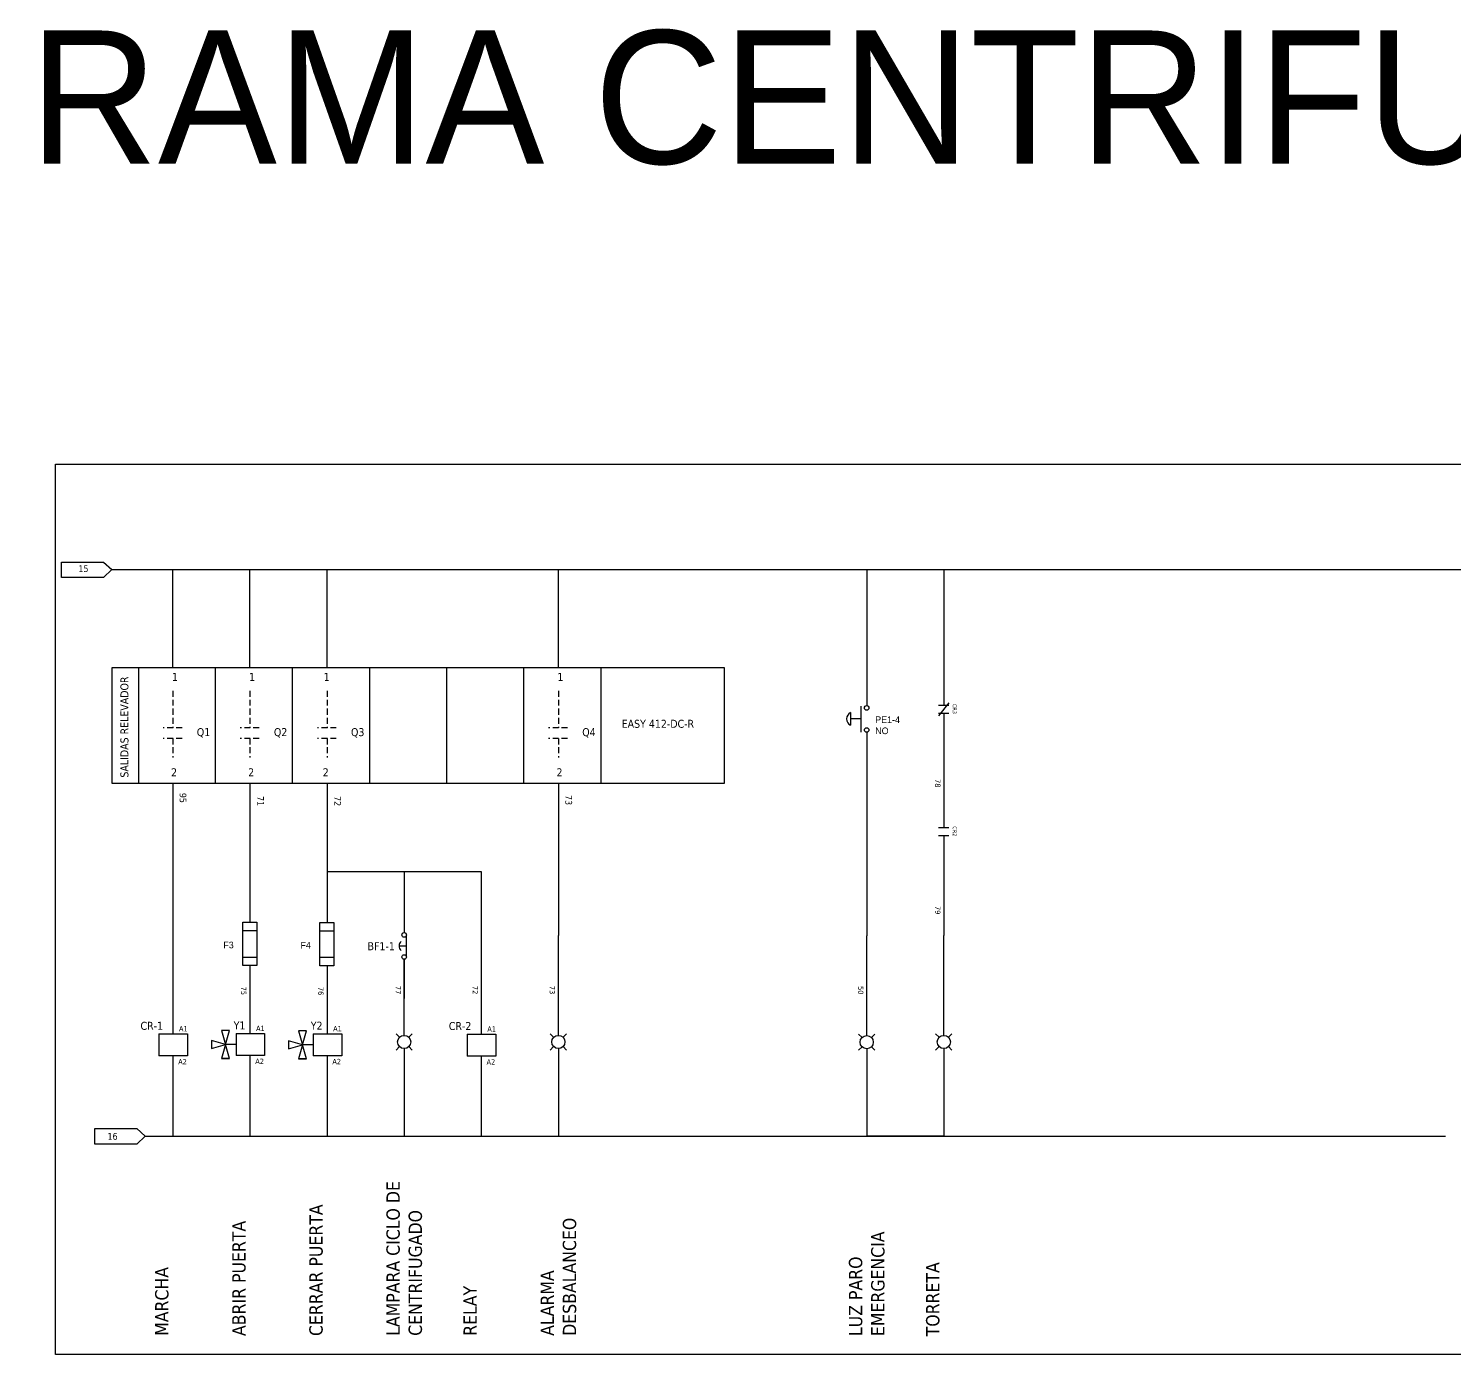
# Model space of a CAD drawing. Header units: millimetres. Extents: x 4746 to 6274, y 4328 to 5217.
# Drawn here: x 5227 to 5761, y 4720 to 5217 of the extents above; entities that cross this region are included whole.
import ezdxf
from ezdxf.enums import TextEntityAlignment as Align

# ---------------------------------------------------------------- set-up
doc = ezdxf.new("R2010")
doc.units = ezdxf.units.MM
doc.linetypes.add('LÍNEAS_OCULTAS2', pattern=[4.7625, 3.175, -1.5875])
doc.layers.add('0 @ 1', color=7, linetype='Continuous')
doc.layers.add('Capa1', color=7, linetype='LÍNEAS_OCULTAS2')
doc.styles.add('Tahoma', font='tahoma.ttf')

# ---------------------------------------------------------------- blocks, each defined once
blk = doc.blocks.new('*U54')
for p, q in [((0, 1.98), (0, -0.83)), ((-4.17, -0.85), (4.17, -0.85))]:
    blk.add_line(p, q)
for centre in [(-4.14, 0), (4.14, 0)]:
    blk.add_circle(centre, 0.859)
blk.add_arc((0, -0.15), 2.08, 36.8699, 143.1301)
at = {"style": 'Tahoma'}
for tag, p in [('Descripción', (0, 9.17)), ('Diseñador de referencia', (0, 5))]:
    blk.add_attdef(tag, text='', height=1.5, dxfattribs=at).set_placement(p, align=Align.CENTER)
at = {"linetype": 'Continuous', "style": 'Tahoma', "flags": 8}
blk.add_attdef('Terminal 1', text='', height=1.5, dxfattribs=at).set_placement((-6.67, -0.84), align=Align.TOP_RIGHT)
blk.add_attdef('Terminal 2', text='', height=1.5, dxfattribs=at).set_placement((6.67, -0.84), align=Align.TOP_LEFT)
blk = doc.blocks.new('*U60')
at = {"linetype": 'Continuous'}
for p, q in [((-1.5, 1.92), (-1.5, -1.92)), ((1.5, 1.92), (1.5, -1.92))]:
    blk.add_line(p, q, dxfattribs=at)
at = {"style": 'Tahoma'}
for tag, p in [('Descripción', (0, 8.73)), ('Diseñador de referencia', (-0.18, 3.37))]:
    blk.add_attdef(tag, text='', height=1.5, dxfattribs=at).set_placement(p, align=Align.CENTER)
at = {"linetype": 'Continuous', "style": 'Tahoma', "flags": 8}
blk.add_attdef('Terminal 1', text='', height=1.5, dxfattribs=at).set_placement((-3.17, -0.8), align=Align.TOP_RIGHT)
blk.add_attdef('Terminal 2', text='', height=1.5, dxfattribs=at).set_placement((3.17, -0.8), align=Align.TOP_LEFT)
blk = doc.blocks.new('*U56')
at = {"linetype": 'Continuous'}
for p, q in [((-2.4, 1.92), (2.4, -1.92)), ((-1.5, 1.92), (-1.5, -1.92)), ((1.5, 1.92), (1.5, -1.92))]:
    blk.add_line(p, q, dxfattribs=at)
at = {"style": 'Tahoma'}
for tag, p in [('Descripción', (0, 8.73)), ('Diseñador de referencia', (-0.18, 3.37))]:
    blk.add_attdef(tag, text='', height=1.5, dxfattribs=at).set_placement(p, align=Align.CENTER)
at = {"linetype": 'Continuous', "style": 'Tahoma', "flags": 8}
blk.add_attdef('Terminal 1', text='', height=1.5, dxfattribs=at).set_placement((-3.17, -0.8), align=Align.TOP_RIGHT)
blk.add_attdef('Terminal 2', text='', height=1.5, dxfattribs=at).set_placement((3.17, -0.8), align=Align.TOP_LEFT)

msp = doc.modelspace()

# ---------------------------------------------------------------- linework, layer by layer
for p, q in [((5236.88, 4719.65), (5236.88, 5053.65)), ((5236.88, 5053.65), (5796.62, 5053.65)), ((5239.09, 5016.92), (5254.86, 5016.92)), ((5239.09, 5011.16), (5239.09, 5016.92)), ((5254.86, 5016.92), (5257.99, 5014.11)), ((5254.86, 5011.16), (5239.09, 5011.16)), ((5257.99, 5014.11), (5254.86, 5011.16)), ((5257.99, 5014.11), (5770.88, 5014.11)), ((5280.86, 4977.45), (5280.86, 5014.11)), ((5309.77, 4977.45), (5309.77, 5014.11)), ((5338.68, 4977.45), (5338.68, 5014.11)), ((5425.4, 4977.45), (5425.4, 5014.11)), ((5541.02, 5014.11), (5541.02, 4963.1)), ((5569.93, 5014.19), (5569.93, 4963.18)), ((5569.93, 4982.37), (5569.93, 4978.88)), ((5267.96, 4977.45), (5267.96, 4933.88)), ((5296.86, 4933.88), (5296.86, 4977.45)), ((5325.77, 4933.88), (5325.77, 4977.45)), ((5354.68, 4933.88), (5354.68, 4977.45)), ((5354.68, 4977.45), (5383.58, 4977.45)), ((5383.58, 4933.88), (5383.58, 4977.45)), ((5383.58, 4933.88), (5383.58, 4977.45)), ((5412.49, 4933.88), (5412.49, 4977.45)), ((5412.49, 4933.88), (5412.49, 4977.45)), ((5412.49, 4933.88), (5412.49, 4977.45)), ((5441.4, 4933.88), (5441.4, 4977.45)), ((5441.4, 4933.88), (5441.4, 4977.45)), ((5569.93, 4975.88), (5569.93, 4972.38)), ((5538.81, 4962.9), (5538.81, 4953.17)), ((5534.99, 4960.48), (5534.99, 4955.72)), ((5538.76, 4958.1), (5534.99, 4958.1)), ((5569.93, 4960.18), (5569.93, 4926.47)), ((5541.02, 4953.1), (5541.02, 4926.39)), ((5569.93, 4936.46), (5569.93, 4932.96)), ((5280.86, 4933.88), (5280.86, 4926.48)), ((5309.77, 4933.78), (5309.77, 4926.38)), ((5338.68, 4933.78), (5338.68, 4926.38)), ((5425.4, 4933.88), (5425.4, 4926.48)), ((5280.86, 4926.48), (5280.86, 4879.92)), ((5309.77, 4926.6), (5309.77, 4881.84)), ((5309.77, 4926.38), (5309.77, 4881.84)), ((5338.68, 4926.51), (5338.68, 4881.75)), ((5338.68, 4926.38), (5338.68, 4881.75)), ((5425.4, 4926.48), (5425.4, 4879.87)), ((5541.02, 4926.39), (5541.02, 4879.78)), ((5569.93, 4929.96), (5569.93, 4917.27)), ((5569.93, 4914.27), (5569.93, 4879.87)), ((5338.68, 4900.86), (5396.49, 4900.86)), ((5367.58, 4900.86), (5367.58, 4877.93)), ((5396.49, 4900.86), (5396.49, 4846.69)), ((5280.86, 4879.92), (5280.86, 4846.77)), ((5307.03, 4878.69), (5312.31, 4878.69)), ((5335.94, 4878.61), (5341.21, 4878.61)), ((5367.58, 4879.87), (5367.58, 4877.93)), ((5425.4, 4879.87), (5425.4, 4876.87)), ((5425.4, 4841.28), (5425.4, 4876.87)), ((5541.02, 4879.78), (5541.02, 4876.78)), ((5541.02, 4841.19), (5541.02, 4876.78)), ((5569.93, 4879.87), (5569.93, 4876.87)), ((5569.93, 4841.27), (5569.93, 4876.87)), ((5307.03, 4868.77), (5312.31, 4868.77)), ((5335.94, 4868.68), (5341.21, 4868.68)), ((5367.58, 4841.28), (5367.58, 4867.93)), ((5367.58, 4867.93), (5367.58, 4853.17)), ((5309.77, 4865.62), (5309.77, 4846.91)), ((5338.68, 4865.53), (5338.68, 4846.82)), ((5280.86, 4846.77), (5280.86, 4839.92)), ((5309.77, 4846.91), (5309.77, 4840.06)), ((5338.68, 4846.82), (5338.68, 4839.97)), ((5396.49, 4846.69), (5396.49, 4839.84)), ((5275.63, 4839.92), (5286.31, 4839.92)), ((5275.63, 4839.92), (5275.63, 4831.68)), ((5286.31, 4839.92), (5286.31, 4831.68)), ((5299.05, 4841.21), (5300.55, 4835.94)), ((5302.05, 4841.21), (5299.05, 4841.21)), ((5300.55, 4835.94), (5302.05, 4841.21)), ((5304.58, 4840.06), (5315.26, 4840.06)), ((5304.58, 4840.06), (5304.58, 4831.81)), ((5315.26, 4840.06), (5315.26, 4831.81)), ((5327.96, 4841.13), (5329.46, 4835.85)), ((5330.96, 4841.13), (5327.96, 4841.13)), ((5329.46, 4835.85), (5330.96, 4841.13)), ((5333.48, 4839.97), (5344.17, 4839.97)), ((5333.48, 4839.97), (5333.48, 4831.73)), ((5344.17, 4839.97), (5344.17, 4831.73)), ((5365.83, 4838.66), (5364.53, 4839.95)), ((5367.58, 4839.38), (5367.58, 4841.28)), ((5369.34, 4838.66), (5370.64, 4839.95)), ((5391.25, 4839.84), (5401.93, 4839.84)), ((5391.25, 4839.84), (5391.25, 4831.59)), ((5401.93, 4839.84), (5401.93, 4831.59)), ((5423.64, 4838.66), (5422.34, 4839.95)), ((5425.4, 4839.38), (5425.4, 4841.28)), ((5427.15, 4838.66), (5428.45, 4839.95)), ((5539.27, 4838.57), (5537.97, 4839.86)), ((5541.02, 4839.3), (5541.02, 4841.19)), ((5542.77, 4838.57), (5544.07, 4839.86)), ((5568.18, 4838.65), (5566.88, 4839.94)), ((5569.93, 4839.38), (5569.93, 4841.27)), ((5571.68, 4838.65), (5572.98, 4839.94)), ((5300.55, 4835.94), (5295.28, 4837.44)), ((5295.28, 4837.44), (5295.28, 4834.44)), ((5295.28, 4834.44), (5300.55, 4835.94)), ((5300.55, 4835.94), (5299.05, 4830.66)), ((5304.58, 4835.94), (5300.55, 4835.94)), ((5302.05, 4830.66), (5300.55, 4835.94)), ((5329.46, 4835.85), (5324.18, 4837.35)), ((5324.18, 4837.35), (5324.18, 4834.35)), ((5324.18, 4834.35), (5329.46, 4835.85)), ((5329.46, 4835.85), (5327.96, 4830.57)), ((5333.48, 4835.85), (5329.46, 4835.85)), ((5330.96, 4830.57), (5329.46, 4835.85)), ((5365.83, 4835.17), (5364.53, 4833.87)), ((5367.58, 4834.44), (5367.58, 4832.54)), ((5369.34, 4835.17), (5370.64, 4833.87)), ((5423.64, 4835.17), (5422.34, 4833.87)), ((5425.4, 4834.44), (5425.4, 4832.54)), ((5427.15, 4835.17), (5428.45, 4833.87)), ((5539.27, 4835.08), (5537.97, 4833.79)), ((5541.02, 4834.35), (5541.02, 4832.46)), ((5542.77, 4835.08), (5544.07, 4833.79)), ((5568.18, 4835.16), (5566.88, 4833.87)), ((5569.93, 4834.43), (5569.93, 4832.54)), ((5571.68, 4835.16), (5572.98, 4833.87)), ((5286.31, 4831.68), (5275.63, 4831.68)), ((5280.86, 4831.68), (5280.86, 4824.83)), ((5299.05, 4830.66), (5302.05, 4830.66)), ((5301.71, 4830.66), (5299.39, 4830.66)), ((5315.26, 4831.81), (5304.58, 4831.81)), ((5309.77, 4831.81), (5309.77, 4824.96)), ((5327.96, 4830.57), (5330.96, 4830.57)), ((5330.62, 4830.57), (5328.3, 4830.57)), ((5344.17, 4831.73), (5333.48, 4831.73)), ((5338.68, 4831.73), (5338.68, 4824.87)), ((5367.58, 4832.54), (5367.58, 4801.58)), ((5401.93, 4831.59), (5391.25, 4831.59)), ((5396.49, 4831.59), (5396.49, 4824.74)), ((5425.4, 4832.54), (5425.4, 4801.58)), ((5541.02, 4832.46), (5541.02, 4801.49)), ((5569.93, 4832.54), (5569.93, 4801.57)), ((5280.86, 4824.83), (5280.86, 4801.66)), ((5309.77, 4824.96), (5309.77, 4801.66)), ((5338.68, 4824.87), (5338.68, 4801.57)), ((5396.49, 4824.74), (5396.49, 4801.58)), ((5251.62, 4804.38), (5267.39, 4804.38)), ((5251.62, 4798.62), (5251.62, 4804.38)), ((5267.39, 4804.38), (5270.51, 4801.57)), ((5267.39, 4798.62), (5251.62, 4798.62)), ((5270.51, 4801.57), (5267.39, 4798.62)), ((5270.51, 4801.57), (5758.08, 4801.58)), ((5541.02, 4801.66), (5569.93, 4801.66)), ((5796.62, 4719.65), (5236.88, 4719.65))]:
    msp.add_line(p, q)
for points in [[(5258.08, 4977.45), (5487.54, 4977.45), (5487.54, 4933.88), (5258.08, 4933.88)], [(5307.03, 4881.84), (5312.31, 4881.84), (5312.31, 4865.62), (5307.03, 4865.62)], [(5335.94, 4881.75), (5341.21, 4881.75), (5341.21, 4865.53), (5335.94, 4865.53)]]:
    msp.add_lwpolyline(points, close=True)
for centre, radius in [((5541.02, 4962.24), 0.86), ((5541.02, 4953.96), 0.86), ((5367.58, 4836.91), 2.47), ((5425.4, 4836.91), 2.47), ((5541.02, 4836.82), 2.47), ((5569.93, 4836.91), 2.47)]:
    msp.add_circle(centre, radius)
msp.add_arc((5536.13, 4958.1), 2.64, 115.4892, 244.5108)
at = {"layer": 'Capa1', "ltscale": 0.7}
for p, q in [((5280.86, 4968.64), (5280.86, 4961.84)), ((5309.77, 4968.64), (5309.77, 4961.84)), ((5338.68, 4968.64), (5338.68, 4961.84)), ((5425.4, 4968.64), (5425.4, 4961.84)), ((5280.86, 4961.84), (5280.86, 4954.74)), ((5309.77, 4961.84), (5309.77, 4954.74)), ((5338.68, 4961.84), (5338.68, 4954.74)), ((5425.4, 4961.84), (5425.4, 4954.74)), ((5284.32, 4954.74), (5277.22, 4954.74)), ((5313.22, 4954.74), (5306.12, 4954.74)), ((5342.13, 4954.74), (5335.03, 4954.74)), ((5428.85, 4954.74), (5421.75, 4954.74)), ((5284.32, 4950.78), (5277.22, 4950.78)), ((5280.86, 4950.78), (5280.86, 4943.68)), ((5313.22, 4950.78), (5306.12, 4950.78)), ((5309.77, 4950.78), (5309.77, 4943.68)), ((5342.13, 4950.78), (5335.03, 4950.78)), ((5338.68, 4950.78), (5338.68, 4943.68)), ((5428.85, 4950.78), (5421.75, 4950.78)), ((5425.4, 4950.78), (5425.4, 4943.68))]:
    msp.add_line(p, q, dxfattribs=at)

# ---------------------------------------------------------------- block references
at = {"layer": '0 @ 1'}
ref = msp.add_blockref('*U56', (5569.93, 4961.68), dxfattribs=dict(at, rotation=270))
ref.add_attrib('Diseñador de referencia', 'CR3', dxfattribs={"layer": '0', "height": 1.5, "rotation": 270, "style": 'Tahoma'}).set_placement((5573.3, 4961.86), align=Align.CENTER)
ref = msp.add_blockref('*U60', (5569.93, 4915.77), dxfattribs=dict(at, rotation=270))
ref.add_attrib('Diseñador de referencia', 'CR2', dxfattribs={"layer": '0', "height": 1.5, "rotation": 270, "style": 'Tahoma'}).set_placement((5573.3, 4915.95), align=Align.CENTER)
at = {"layer": '0 @ 1', "rotation": 90}
msp.add_blockref('*U54', (5367.58, 4872.93), dxfattribs=at)

# ---------------------------------------------------------------- texts
at = {"insert": (5063.53, 5216.39), "char_height": 50, "attachment_point": 1}
msp.add_mtext_dynamic_manual_height_columns('DIAGRAMA CENTRIFUGA BRIM', width=2366.9793, gutter_width=15, heights=[0], dxfattribs=at)
at = {"style": 'Tahoma'}
for s, insert, char_height, width, attachment_point in [('15', (5245.46, 5015.72), 2.5, 15.2778, 1), ('1', (5280.52, 4975.37), 3, 15.2778, 1), ('1', (5309.43, 4975.37), 3, 15.2778, 1), ('1', (5337.41, 4975.37), 3, 15.2778, 1), ('1', (5425.06, 4975.37), 3, 15.2778, 1), ('EASY 412-DC-R', (5449.15, 4957.78), 3, 53.74, 1), ('Q1', (5289.83, 4954.65), 3, 15.2778, 1), ('Q2', (5318.74, 4954.65), 3, 15.2778, 1), ('Q3', (5347.64, 4954.65), 3, 15.2778, 1), ('Q4', (5434.36, 4954.65), 3, 15.2778, 1), ('2', (5280.18, 4939.58), 3, 15.2778, 1), ('2', (5309.08, 4939.58), 3, 15.2778, 1), ('2', (5337.06, 4939.58), 3, 15.2778, 1), ('2', (5424.71, 4939.58), 3, 15.2778, 1), ('BF1-1', (5364.1, 4874.32), 3, 15.2778, 3), ('CR-1', (5268.71, 4844.47), 3, 4.6015, 1), ('Y1', (5303.65, 4844.6), 3, 4.6015, 1), ('Y2', (5332.56, 4844.52), 3, 4.6015, 1), ('A1', (5283.14, 4842.85), 2, 4.6015, 1), ('A1', (5312.05, 4842.99), 2, 4.6015, 1), ('A1', (5340.95, 4842.9), 2, 4.6015, 1), ('CR-2', (5384.33, 4844.39), 3, 4.6015, 1), ('A1', (5398.77, 4842.77), 2, 4.6015, 1), ('A2', (5282.84, 4830.5), 2, 4.6015, 1), ('A2', (5311.75, 4830.64), 2, 4.6015, 1), ('A2', (5340.66, 4830.55), 2, 4.6015, 1), ('A2', (5398.47, 4830.41), 2, 4.6015, 1), ('16', (5256.36, 4802.73), 2.5, 15.2778, 1)]:
    msp.add_mtext(s, dxfattribs=dict(at, insert=insert, char_height=char_height, width=width, attachment_point=attachment_point))
at = {"attachment_point": 1, "style": 'Tahoma'}
for s, insert, char_height, width, rotation in [('SALIDAS RELEVADOR', (5261.18, 4936.09), 3, 53.74, 90), ('95', (5285.91, 4930.34), 2.5, 15.2778, 270), ('78', (5568.68, 4935.52), 2, 8.28, 270), ('71', (5314.98, 4929.14), 2.5, 15.2778, 270), ('72', (5343.89, 4929.14), 2.5, 15.2778, 270), ('73', (5430.55, 4929.53), 2.5, 15.2778, 270), ('79', (5568.68, 4887.91), 2, 8.28, 270), ('75', (5308.41, 4857.66), 2, 8.28, 270), ('76', (5337.32, 4857.57), 2, 8.28, 270), ('77', (5366.34, 4857.95), 2, 8.28, 270), ('72', (5395.24, 4857.95), 2, 8.28, 270), ('73', (5424.15, 4857.95), 2, 8.28, 270), ('50', (5539.78, 4857.86), 2, 8.28, 270), ('LAMPARA CICLO DE CENTRIFUGADO', (5360.92, 4726.65), 5, 65.2108, 90), ('CERRAR PUERTA', (5332.02, 4726.58), 5, 57.5514, 90), ('ABRIR PUERTA', (5303.11, 4726.58), 5, 57.5514, 90), ('ALARMA DESBALANCEO', (5418.74, 4726.65), 5, 57.5514, 90), ('LUZ PARO EMERGENCIA', (5534.36, 4726.56), 5, 57.5514, 90), ('TORRETA', (5563.27, 4726.47), 5, 57.5514, 90), ('MARCHA', (5274.2, 4726.67), 5, 57.5514, 90), ('RELAY', (5389.83, 4726.65), 5, 57.5514, 90)]:
    msp.add_mtext(s, dxfattribs=dict(at, insert=insert, char_height=char_height, width=width, rotation=rotation))
at = {"char_height": 2.5, "width": 7.305, "attachment_point": 1}
for s, insert in [('PE1-4\\PNO', (5544.22, 4959.06)), ('F3', (5299.78, 4874.54)), ('F4', (5328.69, 4874.45))]:
    msp.add_mtext(s, dxfattribs=dict(at, insert=insert))

doc.saveas('drawing.dxf')
